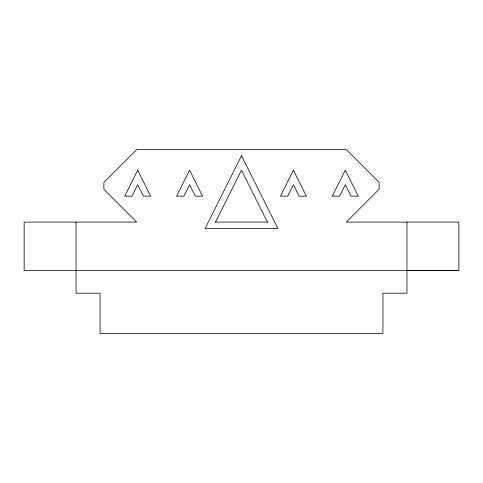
<?xml version="1.0" encoding="UTF-8"?>
<svg xmlns="http://www.w3.org/2000/svg" width="483" height="483" viewBox="0 0 483 483"><rect width="100%" height="100%" fill="white"/><g stroke="black" fill="none" stroke-linecap="round" stroke-linejoin="round"><path stroke-width="0.72" d="M215.545 222.102L241.5 170.197L267.455 222.102M215.17 222.102L267.83 222.102M406.946 270.474L458.85 270.504L458.85 222.102L346.281 222.102L379.113 189.27L379.113 182.393L346.281 149.567L136.719 149.567L103.887 182.393L103.887 189.27L136.719 222.102L24.15 222.102L24.15 270.504L458.85 270.504M406.946 222.102L406.946 293.211L382.941 293.211L382.941 333.433L100.059 333.433L100.059 293.211L76.054 293.211L76.054 222.102M137.691 170.197L124.717 196.146L131.968 196.146L137.691 184.705L143.415 196.146L150.666 196.146L137.691 170.197M189.596 170.197L176.621 196.146L183.872 196.146L189.596 184.705L195.319 196.146L202.57 196.146L189.596 170.197M241.5 155.689L205.052 228.586L277.948 228.586L241.5 155.689M293.404 170.197L280.43 196.146L287.681 196.146L293.404 184.705L299.128 196.146L306.379 196.146L293.404 170.197M345.309 170.197L332.334 196.146L339.585 196.146L345.309 184.705L351.032 196.146L358.283 196.146L345.309 170.197"/></g></svg>
